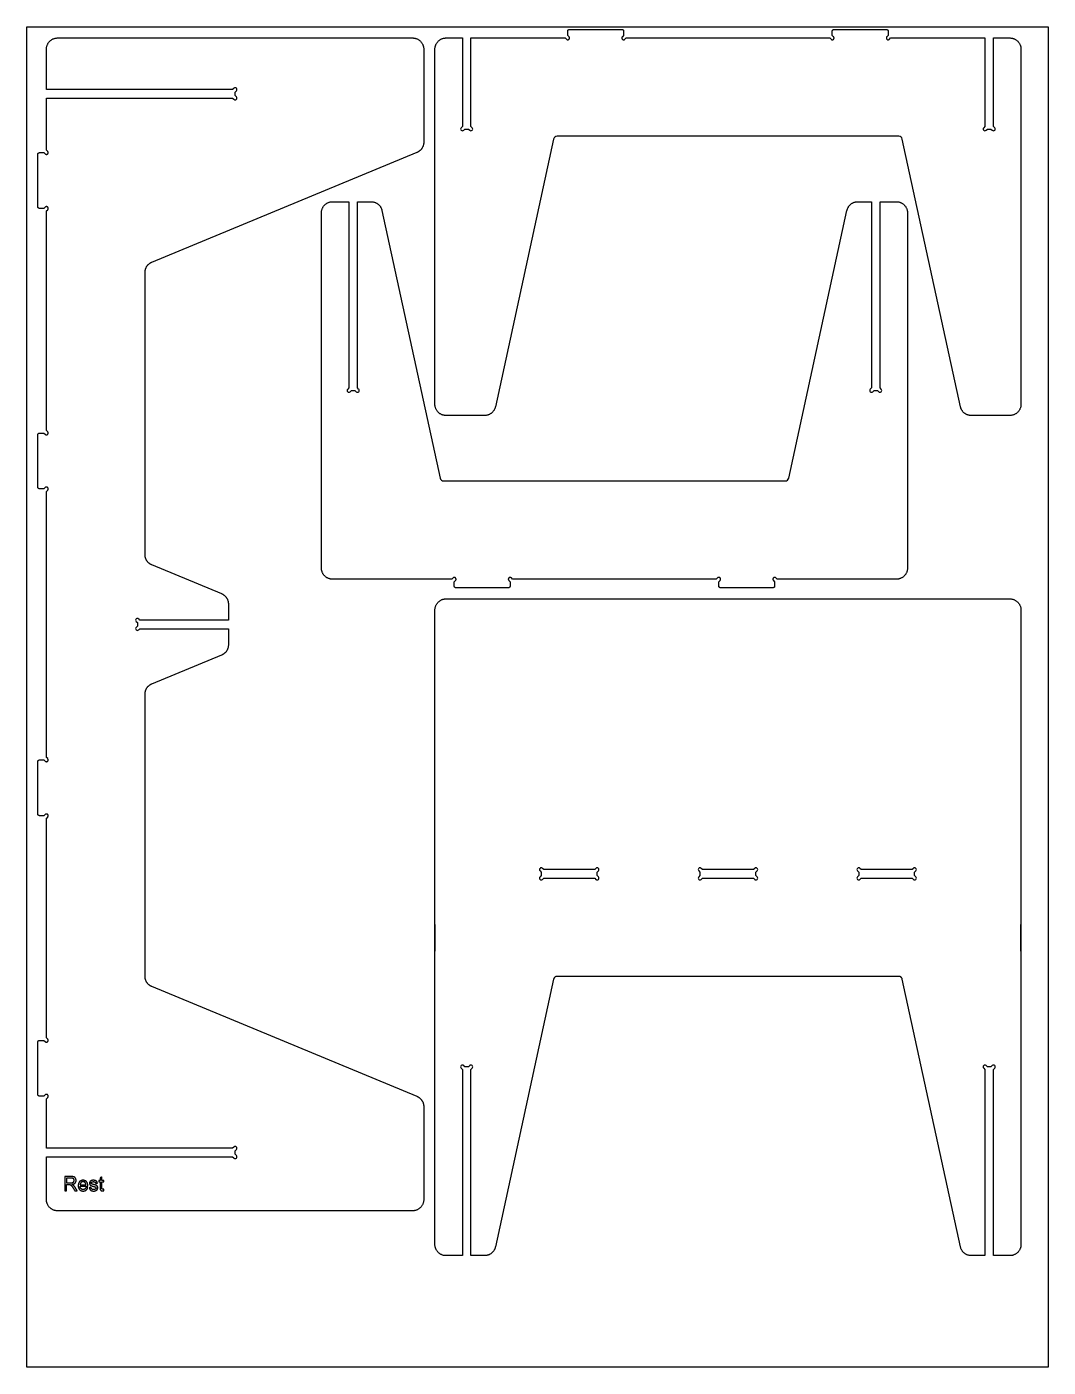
# Model space of a CAD drawing. Header units: millimetres. Extents: x 0 to 3716, y 0 to 2400.
# Drawn here: x 1886 to 3716, y 0 to 2400 of the extents above; entities that cross this region are included whole.
import ezdxf

# ---------------------------------------------------------------- set-up
doc = ezdxf.new("R2010")
doc.units = ezdxf.units.MM
for name, color, linetype, true_color in [('external cut', 1, 'Continuous', 0xff0000), ('Internal cut', 5, 'Continuous', 0x0000ff), ('sheet', 7, 'Continuous', 0xffffff)]:
    doc.layers.add(name, color=color, linetype=linetype, true_color=true_color)

msp = doc.modelspace()

# ---------------------------------------------------------------- linework, layer by layer
at = {"layer": 'external cut', "lineweight": -3}
for p, q in [((2858, 2395.4), (2951.7, 2395.4)), ((3332, 2395.4), (3425.6, 2395.4)), ((2829.5, 2199), (2725.2, 1719.8)), ((3448, 2204), (2835.7, 2204)), ((3558.4, 1719.8), (3454.2, 2199)), ((1905.4, 2078), (1905.4, 2171.6)), ((2584.5, 2174.9), (2109.2, 1978)), ((2521.9, 2071.2), (2626.1, 1591.9)), ((3250.8, 1591.9), (3355.1, 2071.2)), ((2096.8, 1959.5), (2096.8, 1455.5)), ((1905.4, 1575.8), (1905.4, 1669.5)), ((2632.3, 1586.9), (3244.6, 1586.9)), ((2109.2, 1437), (2234.5, 1385.1)), ((2748.3, 1395.5), (2654.7, 1395.5)), ((3222.3, 1395.5), (3128.6, 1395.5)), ((2234.5, 1274.9), (2109.2, 1223)), ((2096.8, 1204.5), (2096.8, 700.5)), ((1905.4, 990.5), (1905.4, 1084.2)), ((2109.2, 682), (2584.5, 485.1)), ((1905.4, 488.4), (1905.4, 582))]:
    msp.add_line(p, q, dxfattribs=at)
at = {"layer": 'external cut'}
for p, q in [((2636.8, 1375.7), (3646.8, 1375.7)), ((2616.8, 219.7), (2616.8, 792.9)), ((3666.8, 792.9), (3666.8, 219.7)), ((3448, 699.7), (2835.7, 699.7)), ((2829.5, 694.7), (2725.2, 215.4)), ((3558.4, 215.4), (3454.2, 694.7)), ((1964.9, 341.4), (1953.6, 341.4)), ((1953.6, 341.4), (1953.6, 315.8)), ((1965, 338.5), (1957, 338.5)), ((1957, 338.5), (1957, 330.1)), ((1953.6, 315.8), (1957, 315.8)), ((1957, 330.1), (1964.2, 330.1)), ((1957, 315.8), (1957, 327.2)), ((1957, 327.2), (1960.9, 327.2))]:
    msp.add_line(p, q, dxfattribs=at)
at = {"layer": 'external cut', "lineweight": -3}
for points in [[(1940.8, 2380), (2003.6, 2380), (2576.8, 2380)], [(2636.8, 2380), (2666, 2380), (2666, 2221.4), (2663.9, 2219.2)], [(2683.6, 2219.2), (2681.4, 2221.4), (2681.4, 2380), (2850.3, 2380), (2852.6, 2377.8)], [(2857.1, 2382.2), (2854.8, 2384.5), (2854.8, 2392.2)], [(2954.8, 2392.2), (2954.8, 2384.5), (2952.6, 2382.2)], [(2957.1, 2377.8), (2959.3, 2380), (3324.3, 2380), (3326.5, 2377.8)], [(3331, 2382.2), (3328.8, 2384.5), (3328.8, 2392.2)], [(3428.8, 2392.2), (3428.8, 2384.5), (3426.5, 2382.2)], [(3431, 2377.8), (3433.3, 2380), (3602.2, 2380), (3602.2, 2221.4), (3600.1, 2219.2)], [(3619.8, 2219.2), (3617.6, 2221.4), (3617.6, 2380), (3646.8, 2380)], [(2256.6, 2289.8), (2254.4, 2287.7), (1920.8, 2287.7), (1920.8, 2360)], [(2596.8, 2360), (2596.8, 2292), (2596.8, 2268), (2596.8, 2193.4)], [(2616.8, 1724), (2616.8, 2297.2), (2616.8, 2360)], [(3666.8, 2360), (3666.8, 2297.2), (3666.8, 1724)], [(2261.1, 2274.6), (2258.8, 2276.9), (2258.8, 2283.1), (2261.1, 2285.4)], [(1923.1, 2177), (1920.8, 2179.3), (1920.8, 2272.3), (2254.4, 2272.3), (2256.6, 2270.2)], [(2668.4, 2214.8), (2670.6, 2217), (2676.8, 2217), (2679.1, 2214.8)], [(3604.6, 2214.8), (3606.8, 2217), (3613, 2217), (3615.3, 2214.8)], [(1908.6, 2174.8), (1916.3, 2174.8), (1918.6, 2172.5)], [(1918.6, 2077), (1916.3, 2074.8), (1908.6, 2074.8)], [(1923.1, 1674.9), (1920.8, 1677.1), (1920.8, 2070.3), (1923.1, 2072.5)], [(2413.5, 1430.9), (2413.5, 1493.7), (2413.5, 2066.9)], [(2433.5, 2086.9), (2462.7, 2086.9), (2462.7, 1753.3), (2460.5, 1751.2)], [(2480.2, 1751.2), (2478.1, 1753.3), (2478.1, 2086.9), (2502.4, 2086.9)], [(3374.6, 2086.9), (3398.9, 2086.9), (3398.9, 1753.3), (3396.7, 1751.2)], [(3416.4, 1751.2), (3414.3, 1753.3), (3414.3, 2086.9), (3443.5, 2086.9)], [(3463.5, 2066.9), (3463.5, 1493.7), (3463.5, 1430.9)], [(2465, 1746.7), (2467.3, 1748.9), (2473.5, 1748.9), (2475.7, 1746.7)], [(3401.2, 1746.7), (3403.5, 1748.9), (3409.7, 1748.9), (3411.9, 1746.7)], [(2705.7, 1704), (2636.8, 1704)], [(3646.8, 1704), (3577.9, 1704)], [(1908.6, 1672.6), (1916.3, 1672.6), (1918.6, 1670.4)], [(1918.6, 1574.9), (1916.3, 1572.6), (1908.6, 1572.6)], [(1923.1, 1089.6), (1920.8, 1091.9), (1920.8, 1568.1), (1923.1, 1570.4)], [(2649.3, 1413.2), (2647, 1410.9), (2433.5, 1410.9)], [(2651.5, 1398.7), (2651.5, 1406.4), (2653.8, 1408.7)], [(2749.3, 1408.7), (2751.5, 1406.4), (2751.5, 1398.7)], [(3123.2, 1413.2), (3121, 1410.9), (2756, 1410.9), (2753.8, 1413.2)], [(3125.5, 1398.7), (3125.5, 1406.4), (3127.7, 1408.7)], [(3223.2, 1408.7), (3225.5, 1406.4), (3225.5, 1398.7)], [(3443.5, 1410.9), (3229.9, 1410.9), (3227.7, 1413.2)], [(2246.8, 1366.6), (2246.8, 1337.7), (2088.2, 1337.7), (2086.1, 1339.8)], [(2081.6, 1335.4), (2083.8, 1333.1), (2083.8, 1326.9), (2081.6, 1324.6)], [(2086.1, 1320.2), (2088.2, 1322.3), (2246.8, 1322.3), (2246.8, 1293.4)], [(1908.6, 1087.4), (1916.3, 1087.4), (1918.6, 1085.1)], [(1918.6, 989.6), (1916.3, 987.4), (1908.6, 987.4)], [(1923.1, 587.5), (1920.8, 589.7), (1920.8, 982.9), (1923.1, 985.1)], [(1908.6, 585.2), (1916.3, 585.2), (1918.6, 583)], [(1918.6, 487.5), (1916.3, 485.2), (1908.6, 485.2)], [(2256.6, 394.2), (2254.4, 392.1), (1920.8, 392.1), (1920.8, 480.7), (1923.1, 483)], [(2596.8, 466.6), (2596.8, 300)], [(2261.1, 379), (2258.8, 381.3), (2258.8, 387.5), (2261.1, 389.8)], [(1920.8, 300), (1920.8, 376.7), (2254.4, 376.7), (2256.6, 374.6)], [(2576.8, 280), (2003.6, 280), (1940.8, 280)]]:
    msp.add_lwpolyline(points, dxfattribs=at)
at = {"layer": 'external cut'}
for points in [[(2663.9, 535.4), (2666, 533.3), (2666, 199.7), (2636.8, 199.7)], [(2679.1, 539.9), (2676.8, 537.7), (2670.6, 537.7), (2668.4, 539.9)], [(2705.7, 199.7), (2681.4, 199.7), (2681.4, 533.3), (2683.6, 535.4)], [(3600.1, 535.4), (3602.2, 533.3), (3602.2, 199.7), (3577.9, 199.7)], [(3615.3, 539.9), (3613, 537.7), (3606.8, 537.7), (3604.6, 539.9)], [(3646.8, 199.7), (3617.6, 199.7), (3617.6, 533.3), (3619.8, 535.4)]]:
    msp.add_lwpolyline(points, dxfattribs=at)
at = {"layer": 'external cut', "lineweight": -3}
for centre, radius, start, end in [((2258.8, 2287.6), 3.17, 315.0001, 135), ((2258.8, 2272.4), 3.17, 225, 44.9999), ((2666.1, 2217), 3.17, 135, 314.9999), ((2681.3, 2217), 3.17, 225.0001, 45), ((3602.3, 2217), 3.17, 135, 314.9999), ((3617.5, 2217), 3.17, 225.0001, 45), ((2835.7, 2197.7), 6.35, 90, 167.7314), ((3448, 2197.7), 6.35, 12.2686, 90), ((2462.8, 1748.9), 3.17, 135, 314.9999), ((2478, 1748.9), 3.17, 225.0001, 45), ((3399, 1748.9), 3.17, 135, 314.9999), ((3414.2, 1748.9), 3.17, 225.0001, 45), ((2632.3, 1593.3), 6.35, 192.2686, 270), ((3244.6, 1593.3), 6.35, 270, 347.7314), ((2083.8, 1337.6), 3.17, 45, 224.9999), ((2083.8, 1322.4), 3.17, 135.0001, 315), ((2258.8, 392), 3.17, 315.0001, 135), ((2258.8, 376.8), 3.17, 225, 44.9999)]:
    msp.add_arc(centre, radius, start, end, dxfattribs=at)
at = {"layer": 'external cut'}
for centre, start, end in [((2666.1, 537.7), 45.0001, 225), ((2681.3, 537.7), 315, 134.9999), ((3602.3, 537.7), 45.0001, 225), ((3617.5, 537.7), 315, 134.9999)]:
    msp.add_arc(centre, 3.17, start, end, dxfattribs=at)
at = {"layer": 'external cut', "lineweight": -3}
for points, weights in [([(1920.8, 2360), (1920.8, 2380), (1940.8, 2380)], [1, 0.707106781187, 1]), ([(2576.8, 2380), (2596.8, 2380), (2596.8, 2360)], [1, 0.707106781187, 1]), ([(2616.8, 2360), (2616.8, 2380), (2636.8, 2380)], [1, 0.707106781187, 1]), ([(2854.8, 2392.2), (2854.8, 2395.4), (2858, 2395.4)], [1, 0.707106781187, 1]), ([(2951.7, 2395.4), (2954.8, 2395.4), (2954.8, 2392.2)], [1, 0.707106781187, 1]), ([(3328.8, 2392.2), (3328.8, 2395.4), (3332, 2395.4)], [1, 0.707106781187, 1]), ([(3425.6, 2395.4), (3428.8, 2395.4), (3428.8, 2392.2)], [1, 0.707106781187, 1]), ([(3646.8, 2380), (3666.8, 2380), (3666.8, 2360)], [1, 0.707106781186, 1]), ([(2596.8, 2193.4), (2596.8, 2180), (2584.5, 2174.9)], [1, 0.831469612299, 1]), ([(1905.4, 2171.6), (1905.4, 2174.8), (1908.6, 2174.8)], [1, 0.707106781187, 1]), ([(1908.6, 2074.8), (1905.4, 2074.8), (1905.4, 2078)], [1, 0.707106781187, 1]), ([(2413.5, 2066.9), (2413.5, 2086.9), (2433.5, 2086.9)], [1, 0.707106781187, 1]), ([(2502.4, 2086.9), (2518.5, 2086.9), (2521.9, 2071.2)], [1, 0.778619200817, 1]), ([(3355.1, 2071.2), (3358.5, 2086.9), (3374.6, 2086.9)], [1, 0.778619200817, 1]), ([(3443.5, 2086.9), (3463.5, 2086.9), (3463.5, 2066.9)], [1, 0.707106781187, 1]), ([(2109.2, 1978), (2096.8, 1972.9), (2096.8, 1959.5)], [1, 0.831469612299, 1]), ([(2636.8, 1704), (2616.8, 1704), (2616.8, 1724)], [1, 0.707106781187, 1]), ([(2725.2, 1719.8), (2721.8, 1704), (2705.7, 1704)], [1, 0.778619200817, 1]), ([(3577.9, 1704), (3561.8, 1704), (3558.4, 1719.8)], [1, 0.778619200817, 1]), ([(3666.8, 1724), (3666.8, 1704), (3646.8, 1704)], [1, 0.707106781187, 1]), ([(1905.4, 1669.5), (1905.4, 1672.6), (1908.6, 1672.6)], [1, 0.707106781187, 1]), ([(1908.6, 1572.6), (1905.4, 1572.6), (1905.4, 1575.8)], [1, 0.707106781187, 1]), ([(2096.8, 1455.5), (2096.8, 1442.1), (2109.2, 1437)], [1, 0.831469612299, 1]), ([(2433.5, 1410.9), (2413.5, 1410.9), (2413.5, 1430.9)], [1, 0.707106781186, 1]), ([(3463.5, 1430.9), (3463.5, 1410.9), (3443.5, 1410.9)], [1, 0.707106781187, 1]), ([(2654.7, 1395.5), (2651.5, 1395.5), (2651.5, 1398.7)], [1, 0.707106781187, 1]), ([(2751.5, 1398.7), (2751.5, 1395.5), (2748.3, 1395.5)], [1, 0.707106781187, 1]), ([(3128.6, 1395.5), (3125.5, 1395.5), (3125.5, 1398.7)], [1, 0.707106781187, 1]), ([(3225.5, 1398.7), (3225.5, 1395.5), (3222.3, 1395.5)], [1, 0.707106781187, 1]), ([(2234.5, 1385.1), (2246.8, 1380), (2246.8, 1366.6)], [1, 0.831469612299, 1]), ([(2246.8, 1293.4), (2246.8, 1280), (2234.5, 1274.9)], [1, 0.831469612299, 1]), ([(2109.2, 1223), (2096.8, 1217.9), (2096.8, 1204.5)], [1, 0.831469612299, 1]), ([(1905.4, 1084.2), (1905.4, 1087.4), (1908.6, 1087.4)], [1, 0.707106781187, 1]), ([(1908.6, 987.4), (1905.4, 987.4), (1905.4, 990.5)], [1, 0.707106781187, 1]), ([(2096.8, 700.5), (2096.8, 687.1), (2109.2, 682)], [1, 0.831469612299, 1]), ([(1905.4, 582), (1905.4, 585.2), (1908.6, 585.2)], [1, 0.707106781187, 1]), ([(1908.6, 485.2), (1905.4, 485.2), (1905.4, 488.4)], [1, 0.707106781187, 1]), ([(2584.5, 485.1), (2596.8, 480), (2596.8, 466.6)], [1, 0.831469612299, 1]), ([(1940.8, 280), (1920.8, 280), (1920.8, 300)], [1, 0.707106781186, 1]), ([(2596.8, 300), (2596.8, 280), (2576.8, 280)], [1, 0.707106781187, 1])]:
    msp.add_rational_spline(points, weights, degree=2, dxfattribs=at)
for points, knots in [([(2852.6, 2377.8), (2853.5, 2376.8), (2854.8, 2376.8), (2856.1, 2376.8), (2857.1, 2377.8), (2858, 2378.7), (2858, 2380), (2858, 2381.3), (2857.1, 2382.2)], [-6734.438809, -6734.438809, -6734.438809, -6729.451529, -6729.451529, -6724.46425, -6724.46425, -6719.476971, -6719.476971, -6714.489692, -6714.489692, -6714.489692]), ([(2952.6, 2382.2), (2951.7, 2381.3), (2951.7, 2380), (2951.7, 2378.7), (2952.6, 2377.8), (2953.5, 2376.8), (2954.8, 2376.8), (2956.1, 2376.8), (2957.1, 2377.8)], [-6582.695392, -6582.695392, -6582.695392, -6577.708112, -6577.708112, -6572.720833, -6572.720833, -6567.733554, -6567.733554, -6562.746275, -6562.746275, -6562.746275]), ([(3326.5, 2377.8), (3327.5, 2376.8), (3328.8, 2376.8), (3330.1, 2376.8), (3331, 2377.8), (3332, 2378.7), (3332, 2380), (3332, 2381.3), (3331, 2382.2)], [-6549.698685, -6549.698685, -6549.698685, -6544.711406, -6544.711406, -6539.724126, -6539.724126, -6534.736847, -6534.736847, -6529.749568, -6529.749568, -6529.749568]), ([(3426.5, 2382.2), (3425.6, 2381.3), (3425.6, 2380), (3425.6, 2378.7), (3426.5, 2377.8), (3427.5, 2376.8), (3428.8, 2376.8), (3430.1, 2376.8), (3431, 2377.8)], [-6397.955268, -6397.955268, -6397.955268, -6392.967989, -6392.967989, -6387.98071, -6387.98071, -6382.99343, -6382.99343, -6378.006151, -6378.006151, -6378.006151]), ([(1918.6, 2172.5), (1919.5, 2171.6), (1920.8, 2171.6), (1922.1, 2171.6), (1923.1, 2172.5), (1924, 2173.5), (1924, 2174.8), (1924, 2176.1), (1923.1, 2177)], [10473.752602, 10473.752602, 10473.752602, 10478.739882, 10478.739882, 10483.727161, 10483.727161, 10488.71444, 10488.71444, 10493.70172, 10493.70172, 10493.70172]), ([(1923.1, 2072.5), (1924, 2073.5), (1924, 2074.8), (1924, 2076.1), (1923.1, 2077), (1922.1, 2078), (1920.8, 2078), (1919.5, 2078), (1918.6, 2077)], [10322.009185, 10322.009185, 10322.009185, 10326.996465, 10326.996465, 10331.983744, 10331.983744, 10336.971023, 10336.971023, 10341.958303, 10341.958303, 10341.958303]), ([(1918.6, 1670.4), (1919.5, 1669.5), (1920.8, 1669.5), (1922.1, 1669.5), (1923.1, 1670.4), (1924, 1671.3), (1924, 1672.6), (1924, 1674), (1923.1, 1674.9)], [9896.201241, 9896.201241, 9896.201241, 9901.18852, 9901.18852, 9906.1758, 9906.1758, 9911.163079, 9911.163079, 9916.150358, 9916.150358, 9916.150358]), ([(1923.1, 1570.4), (1924, 1571.3), (1924, 1572.6), (1924, 1574), (1923.1, 1574.9), (1922.1, 1575.8), (1920.8, 1575.8), (1919.5, 1575.8), (1918.6, 1574.9)], [9744.457824, 9744.457824, 9744.457824, 9749.445103, 9749.445103, 9754.432383, 9754.432383, 9759.419662, 9759.419662, 9764.406941, 9764.406941, 9764.406941]), ([(2653.8, 1408.7), (2654.7, 1409.6), (2654.7, 1410.9), (2654.7, 1412.2), (2653.8, 1413.2), (2652.8, 1414.1), (2651.5, 1414.1), (2650.2, 1414.1), (2649.3, 1413.2)], [8371.281428, 8371.281428, 8371.281428, 8376.268708, 8376.268708, 8381.255987, 8381.255987, 8386.243266, 8386.243266, 8391.230545, 8391.230545, 8391.230545]), ([(2753.8, 1413.2), (2752.8, 1414.1), (2751.5, 1414.1), (2750.2, 1414.1), (2749.3, 1413.2), (2748.3, 1412.2), (2748.3, 1410.9), (2748.3, 1409.6), (2749.3, 1408.7)], [8219.538011, 8219.538011, 8219.538011, 8224.525291, 8224.525291, 8229.51257, 8229.51257, 8234.499849, 8234.499849, 8239.487129, 8239.487129, 8239.487129]), ([(3127.7, 1408.7), (3128.6, 1409.6), (3128.6, 1410.9), (3128.6, 1412.2), (3127.7, 1413.2), (3126.8, 1414.1), (3125.5, 1414.1), (3124.1, 1414.1), (3123.2, 1413.2)], [8186.541305, 8186.541305, 8186.541305, 8191.528584, 8191.528584, 8196.515863, 8196.515863, 8201.503143, 8201.503143, 8206.490422, 8206.490422, 8206.490422]), ([(3227.7, 1413.2), (3226.8, 1414.1), (3225.5, 1414.1), (3224.1, 1414.1), (3223.2, 1413.2), (3222.3, 1412.2), (3222.3, 1410.9), (3222.3, 1409.6), (3223.2, 1408.7)], [8034.797888, 8034.797888, 8034.797888, 8039.785167, 8039.785167, 8044.772446, 8044.772446, 8049.759726, 8049.759726, 8054.747005, 8054.747005, 8054.747005]), ([(1918.6, 1085.1), (1919.5, 1084.2), (1920.8, 1084.2), (1922.1, 1084.2), (1923.1, 1085.1), (1924, 1086), (1924, 1087.4), (1924, 1088.7), (1923.1, 1089.6)], [9235.515144, 9235.515144, 9235.515144, 9240.502423, 9240.502423, 9245.489702, 9245.489702, 9250.476982, 9250.476982, 9255.464261, 9255.464261, 9255.464261]), ([(1923.1, 985.1), (1924, 986), (1924, 987.4), (1924, 988.7), (1923.1, 989.6), (1922.1, 990.5), (1920.8, 990.5), (1919.5, 990.5), (1918.6, 989.6)], [9083.771727, 9083.771727, 9083.771727, 9088.759006, 9088.759006, 9093.746285, 9093.746285, 9098.733565, 9098.733565, 9103.720844, 9103.720844, 9103.720844]), ([(1918.6, 583), (1919.5, 582), (1920.8, 582), (1922.1, 582), (1923.1, 583), (1924, 583.9), (1924, 585.2), (1924, 586.5), (1923.1, 587.5)], [8657.963782, 8657.963782, 8657.963782, 8662.951062, 8662.951062, 8667.938341, 8667.938341, 8672.92562, 8672.92562, 8677.9129, 8677.9129, 8677.9129]), ([(1923.1, 483), (1924, 483.9), (1924, 485.2), (1924, 486.5), (1923.1, 487.5), (1922.1, 488.4), (1920.8, 488.4), (1919.5, 488.4), (1918.6, 487.5)], [8506.220365, 8506.220365, 8506.220365, 8511.207645, 8511.207645, 8516.194924, 8516.194924, 8521.182203, 8521.182203, 8526.169483, 8526.169483, 8526.169483])]:
    msp.add_rational_spline(points, [1, 0.923879503761, 1, 0.923879503761, 1, 0.923879503761, 1, 0.923879503761, 1], degree=2, knots=knots, dxfattribs=at)
at = {"layer": 'external cut'}
for points, weights in [([(2616.8, 1355.7), (2616.8, 1375.7), (2636.8, 1375.7)], [1, 0.707106781187, 1]), ([(3646.8, 1375.7), (3666.8, 1375.7), (3666.8, 1355.7)], [1, 0.707106781186, 1]), ([(2835.7, 699.7), (2830.5, 699.7), (2829.5, 694.7)], [1, 0.77861920082, 1]), ([(3454.2, 694.7), (3453.1, 699.7), (3448, 699.7)], [1, 0.77861920082, 1]), ([(2636.8, 199.7), (2616.8, 199.7), (2616.8, 219.7)], [1, 0.707106781187, 1]), ([(3666.8, 219.7), (3666.8, 199.7), (3646.8, 199.7)], [1, 0.707106781187, 1]), ([(2725.2, 215.4), (2721.8, 199.7), (2705.7, 199.7)], [1, 0.778619200817, 1]), ([(3577.9, 199.7), (3561.8, 199.7), (3558.4, 215.4)], [1, 0.778619200817, 1])]:
    msp.add_rational_spline(points, weights, degree=2, dxfattribs=at)
for points in [[(2616.8, 792.9), (2616.8, 574.3), (2616.8, 1355.7)], [(3666.8, 1355.7), (3666.8, 574.3), (3666.8, 792.9)], [(2020.2, 340.8), (2018.7, 339.8), (2017.1, 338.9)], [(2017.1, 338.9), (2017.1, 336.6), (2017.1, 334.3)], [(2020.2, 334.3), (2020.2, 337.5), (2020.2, 340.8)], [(1960.9, 327.2), (1962.2, 327.2), (1962.8, 327)], [(1968.4, 321.1), (1970.1, 318.5), (1971.8, 315.8)], [(1976.1, 315.8), (1973.9, 319.3), (1971.6, 322.8)], [(1971.8, 315.8), (1973.9, 315.8), (1976.1, 315.8)], [(1981.1, 324.3), (1988, 324.3), (1994.9, 324.3)], [(1981.2, 326.8), (1986.4, 326.8), (1991.6, 326.8)], [(1994.8, 321.4), (1993.2, 321.6), (1991.5, 321.8)], [(2000.6, 321.8), (1999, 321.6), (1997.5, 321.3)], [(2009.1, 329.1), (2010.6, 329.3), (2012.1, 329.5)], [(2017.1, 334.3), (2016, 334.3), (2014.8, 334.3)], [(2014.8, 334.3), (2014.8, 333.1), (2014.8, 331.9)], [(2014.8, 331.9), (2016, 331.9), (2017.1, 331.9)], [(2017.1, 331.9), (2017.1, 326.6), (2017.1, 321.2)], [(2023.4, 334.3), (2021.8, 334.3), (2020.2, 334.3)], [(2020.2, 321.1), (2020.2, 326.5), (2020.2, 331.9)], [(2020.2, 331.9), (2021.8, 331.9), (2023.4, 331.9)], [(2023.4, 331.9), (2023.4, 333.1), (2023.4, 334.3)], [(2023.8, 315.9), (2023.6, 317.2), (2023.4, 318.6)]]:
    msp.add_open_spline(points, degree=2, dxfattribs=at)
for points, knots in [([(1964.2, 330.1), (1966.5, 330.1), (1967.8, 330.6), (1969.1, 331), (1969.8, 332.1), (1970.5, 333.2), (1970.5, 334.4), (1970.5, 336.2), (1969.2, 337.4), (1967.9, 338.5), (1965, 338.5)], [1, 1, 1, 2, 2, 3, 3, 4, 4, 5, 5, 6, 6, 6]), ([(1966.8, 327.4), (1970.5, 327.9), (1972.2, 329.8), (1974, 331.7), (1974, 334.4), (1974, 336.5), (1972.9, 338.2), (1971.9, 340), (1970.1, 340.7), (1968.3, 341.4), (1964.9, 341.4)], [-7, -7, -7, -6, -6, -5, -5, -4, -4, -3, -3, -2, -2, -2]), ([(1962.8, 327), (1963.5, 326.8), (1964.3, 326.4), (1965, 325.9), (1966, 324.7), (1967, 323.4), (1968.4, 321.1)], [-15, -15, -15, -14, -14, -13, -13, -12, -12, -12]), ([(1971.6, 322.8), (1970.3, 324.8), (1968.8, 326.2), (1968.1, 326.8), (1966.8, 327.4)], [-9, -9, -9, -8, -8, -7, -7, -7]), ([(1994.9, 324.3), (1994.9, 324.8), (1994.9, 325.1), (1994.9, 329.7), (1992.5, 332.2), (1990.2, 334.7), (1986.5, 334.7), (1982.6, 334.7), (1980.2, 332.2), (1977.8, 329.6), (1977.8, 324.9), (1977.8, 320.4), (1980.2, 317.9), (1982.6, 315.4), (1986.6, 315.4), (1989.9, 315.4), (1991.9, 317), (1994, 318.5), (1994.8, 321.4)], [-14, -14, -14, -13, -13, -12, -12, -11, -11, -10, -10, -9, -9, -8, -8, -7, -7, -6, -6, -5, -5, -5]), ([(1991.5, 321.8), (1990.8, 319.8), (1989.6, 318.9), (1988.4, 318), (1986.7, 318), (1984.3, 318), (1982.8, 319.6), (1981.2, 321.2), (1981.1, 324.3)], [-19, -19, -19, -18, -18, -17, -17, -16, -16, -15, -15, -15]), ([(1991.6, 326.8), (1991.4, 329.2), (1990.4, 330.3), (1988.9, 332.2), (1986.5, 332.2), (1984.3, 332.2), (1982.9, 330.7), (1981.4, 329.3), (1981.2, 326.8)], [1, 1, 1, 2, 2, 3, 3, 4, 4, 5, 5, 5]), ([(1997.5, 321.3), (1998, 318.4), (1999.9, 316.9), (2001.8, 315.4), (2005.4, 315.4), (2007.5, 315.4), (2009.3, 316.2), (2011, 316.9), (2011.9, 318.3), (2012.8, 319.7), (2012.8, 321.3), (2012.8, 322.9), (2012.1, 323.9), (2011.3, 325), (2010, 325.6), (2008.7, 326.2), (2005.4, 327), (2003.1, 327.7), (2002.6, 327.8)], [-48, -48, -48, -47, -47, -46, -46, -45, -45, -44, -44, -43, -43, -42, -42, -41, -41, -40, -40, -39, -39, -39]), ([(2012.1, 329.5), (2011.8, 331.3), (2011, 332.4), (2010.3, 333.5), (2008.6, 334.1), (2007, 334.7), (2004.8, 334.7), (2003.3, 334.7), (2002.1, 334.4), (2000.8, 334), (2000.1, 333.4), (1999.1, 332.8), (1998.5, 331.7), (1998, 330.6), (1998, 329.4), (1998, 328), (1998.7, 326.9), (1999.4, 325.8), (2000.7, 325.2), (2002, 324.5), (2005.5, 323.7), (2008, 323), (2008.7, 322.6), (2009.6, 322), (2009.6, 320.9), (2009.6, 319.7), (2008.5, 318.9), (2007.5, 318), (2005.3, 318), (2003.2, 318), (2002, 319), (2000.8, 320), (2000.6, 321.8)], [-32, -32, -32, -31, -31, -30, -30, -29, -29, -28, -28, -27, -27, -26, -26, -25, -25, -24, -24, -23, -23, -22, -22, -21, -21, -20, -20, -19, -19, -18, -18, -17, -17, -16, -16, -16]), ([(2002.6, 327.8), (2001.8, 328.2), (2001.4, 328.7), (2001, 329.2), (2001, 329.8), (2001, 330.7), (2001.9, 331.4), (2002.9, 332.2), (2005, 332.2), (2006.8, 332.2), (2007.8, 331.4), (2008.8, 330.6), (2009.1, 329.1)], [-39, -39, -39, -38, -38, -37, -37, -36, -36, -35, -35, -34, -34, -33, -33, -33]), ([(2017.1, 321.2), (2017.1, 318.4), (2017.5, 317.5), (2017.9, 316.7), (2018.8, 316.1), (2019.8, 315.6), (2021.5, 315.6), (2022.5, 315.6), (2023.8, 315.9)], [-5, -5, -5, -4, -4, -3, -3, -2, -2, -1, -1, -1]), ([(2023.4, 318.6), (2022.5, 318.5), (2022, 318.5), (2021.3, 318.5), (2020.9, 318.7), (2020.6, 319), (2020.4, 319.3), (2020.2, 319.7), (2020.2, 321.1)], [-20, -20, -20, -19, -19, -18, -18, -17, -17, -16, -16, -16])]:
    msp.add_open_spline(points, degree=2, knots=knots, dxfattribs=at)
at = {"layer": 'Internal cut'}
for points in [[(2805.1, 888.6), (2807.4, 886.4), (2807.4, 880.2), (2805.1, 877.9)], [(2905.3, 893.1), (2903.2, 891), (2811.7, 891), (2809.6, 893.1)], [(2909.8, 877.9), (2907.6, 880.2), (2907.6, 886.4), (2909.8, 888.6)], [(3089.5, 888.6), (3091.7, 886.4), (3091.7, 880.2), (3089.5, 877.9)], [(3189.7, 893.1), (3187.5, 891), (3096.1, 891), (3094, 893.1)], [(3194.2, 877.9), (3191.9, 880.2), (3191.9, 886.4), (3194.2, 888.6)], [(3373.8, 888.6), (3376.1, 886.4), (3376.1, 880.2), (3373.8, 877.9)], [(3474, 893.1), (3471.9, 891), (3380.5, 891), (3378.3, 893.1)], [(3478.5, 877.9), (3476.3, 880.2), (3476.3, 886.4), (3478.5, 888.6)], [(2809.6, 873.4), (2811.7, 875.6), (2903.2, 875.6), (2905.3, 873.4)], [(3094, 873.4), (3096.1, 875.6), (3187.5, 875.6), (3189.7, 873.4)], [(3378.3, 873.4), (3380.5, 875.6), (3471.9, 875.6), (3474, 873.4)]]:
    msp.add_lwpolyline(points, dxfattribs=at)
for centre, start, end in [((2807.4, 890.9), 45, 224.9999), ((2907.6, 890.9), 315.0001, 135), ((3091.7, 890.9), 45, 224.9999), ((3191.9, 890.9), 315.0001, 135), ((3376.1, 890.9), 45, 224.9999), ((3476.3, 890.9), 315.0001, 135), ((2807.4, 875.7), 135.0001, 315), ((2907.6, 875.7), 225, 44.9999), ((3091.7, 875.7), 135.0001, 315), ((3191.9, 875.7), 225, 44.9999), ((3376.1, 875.7), 135.0001, 315), ((3476.3, 875.7), 225, 44.9999)]:
    msp.add_arc(centre, 3.17, start, end, dxfattribs=at)
at = {"layer": 'sheet'}
msp.add_lwpolyline([(1885.6, 2400), (3715.6, 2400), (3715.6, 0), (1885.6, 0)], close=True, dxfattribs=at)

doc.saveas('drawing.dxf')
